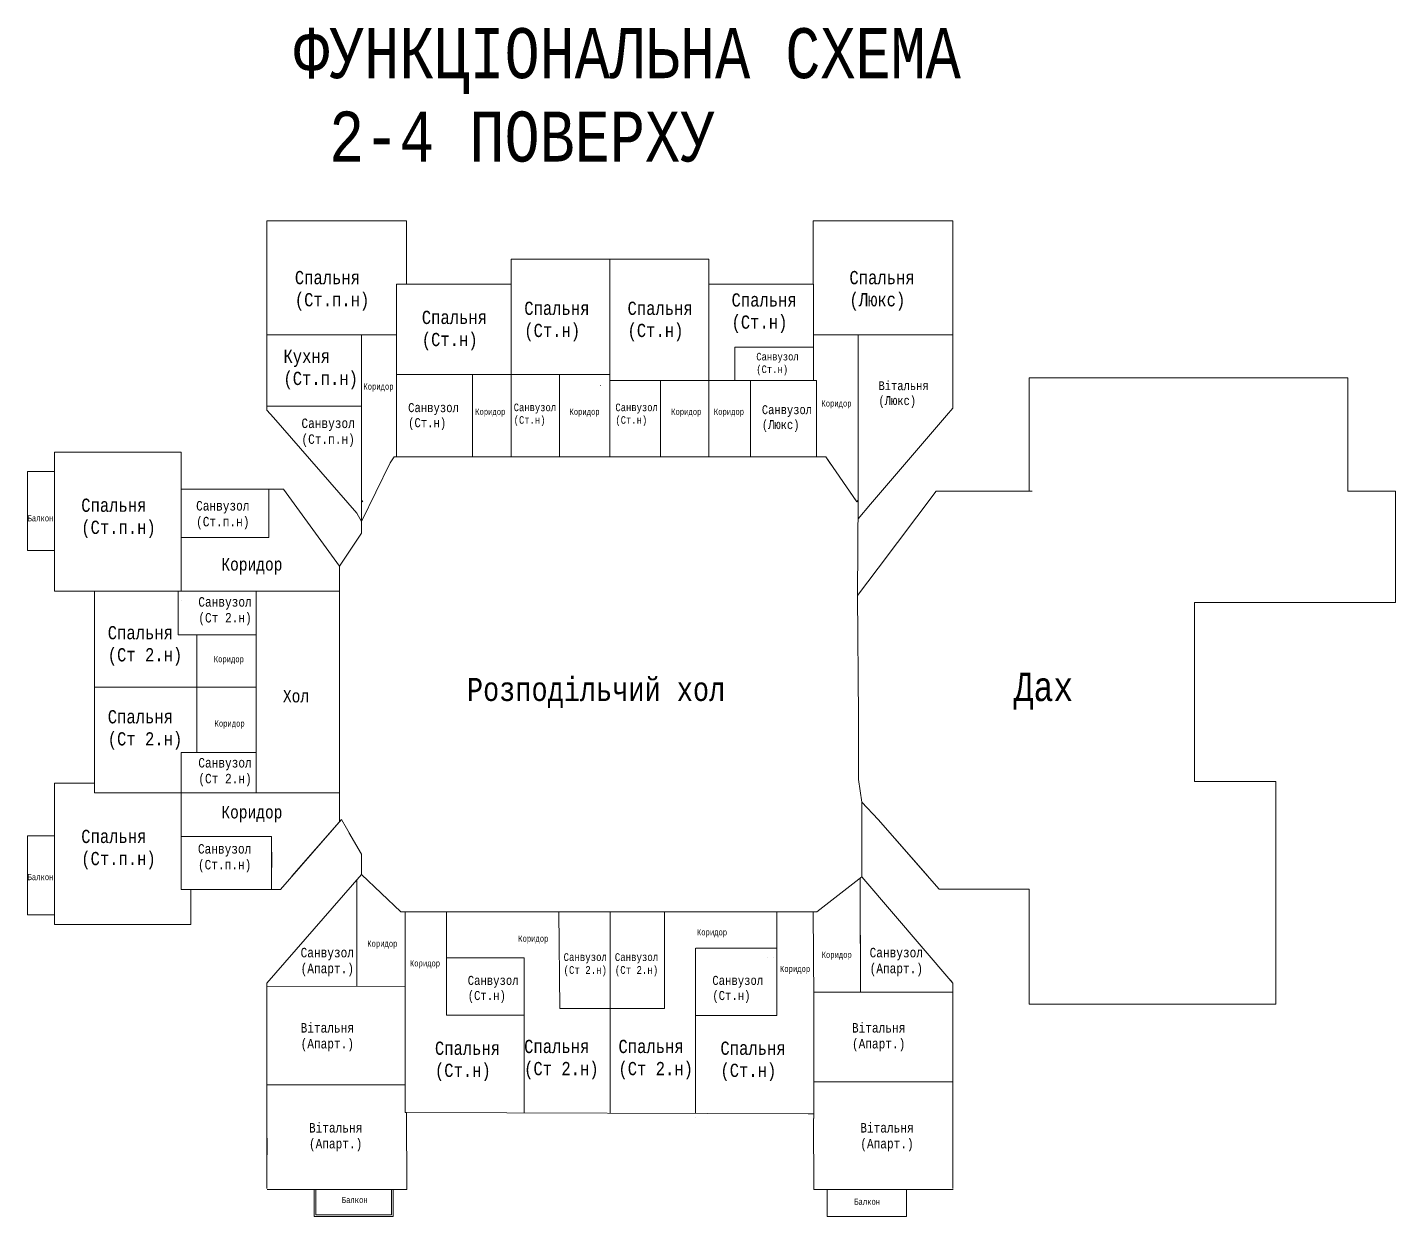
# Model space of a CAD drawing. Header units: millimetres. Extents: x -689206 to 4969298, y -1019800 to 703299.
# Drawn here: x 1505933 to 1560134, y -698141 to -651030 of the extents above; entities that cross this region are included whole.
import ezdxf

# ---------------------------------------------------------------- set-up
doc = ezdxf.new("R2010")
doc.units = ezdxf.units.MM
doc.linetypes.add('JIS_02_4.0', pattern=[5.5, 4, -1.5])
for name, color, linetype, lineweight in [('б', 231, 'Continuous', 30), ('БАЛКОН', 7, 'Continuous', 20), ('Відомість заповнення дверних та віконних прорізів', 7, 'Continuous', 5), ('несущие', 7, 'Continuous', 30), ('ПЕРЕГОРОДКИ', 252, 'Continuous', 9), ('РАЗМЕРЫ', 7, 'Continuous', 9), ('сваи', 7, 'JIS_02_4.0', 30), ('стены', 7, 'Continuous', 20)]:
    doc.layers.add(name, color=color, linetype=linetype, lineweight=lineweight)
doc.styles.add('Аннотативный', font='isocteur.ttf', dxfattribs={"width": 0.7, "height": 250})

msp = doc.modelspace()

# ---------------------------------------------------------------- linework, layer by layer
at = {"layer": 'б', "color": 18, "linetype": 'ByBlock', "lineweight": 13, "true_color": 0x000000}
for p, q in [((1505932.8, -671758.6), (1505932.8, -668618.6)), ((1505932.8, -686191.5), (1505932.8, -683051.5)), ((1520429.6, -698140.8), (1517289.6, -698140.8)), ((1540751.9, -698140.8), (1537611.9, -698140.8))]:
    msp.add_line(p, q, dxfattribs=at)
at = {"layer": 'БАЛКОН', "lineweight": 13}
for p, q in [((1505932.8, -668618.6), (1507002.8, -668618.6)), ((1507002.8, -671758.6), (1505932.8, -671758.6)), ((1505932.8, -683051.5), (1507002.8, -683051.5)), ((1507002.8, -686191.5), (1505932.8, -686191.5)), ((1517289.6, -698140.8), (1517289.6, -697070.8)), ((1517359.6, -698070.8), (1517359.6, -697070.8)), ((1520359.6, -697070.8), (1520359.6, -698070.8)), ((1520429.6, -697070.8), (1520429.6, -698140.8)), ((1537611.9, -698140.8), (1537611.9, -697070.8)), ((1540751.9, -697070.8), (1540751.9, -698140.8)), ((1520359.6, -698070.8), (1517359.6, -698070.8))]:
    msp.add_line(p, q, dxfattribs=at)
at = {"layer": 'несущие', "color": 18, "linetype": 'ByBlock', "lineweight": 13, "true_color": 0x000000}
for p, q in [((1515422.1, -658698.8), (1520950.2, -658698.8)), ((1538987, -684484.7), (1538988.9, -681727.2))]:
    msp.add_line(p, q, dxfattribs=at)
at = {"layer": 'несущие', "color": 0, "lineweight": 13}
for p, q in [((1545611.5, -664908.8), (1545611.5, -665418.8)), ((1558242.1, -664908.8), (1545611.5, -664908.8)), ((1558242.1, -669398.8), (1558242.1, -664908.8)), ((1545611.5, -665729.8), (1545611.5, -665208.8)), ((1529007.2, -667396.8), (1529007.2, -668046.2)), ((1534572.2, -667396.8), (1534572.2, -668046.2)), ((1519172.1, -670609.7), (1520298.9, -668275)), ((1520298.9, -668275), (1520456.8, -668046.2)), ((1520456.8, -668046.2), (1520552.2, -668046.2)), ((1520942.2, -668046.2), (1523442.2, -668046.2)), ((1523822.2, -668046.2), (1523901, -668046.2)), ((1525101, -668046.2), (1525222.2, -668046.2)), ((1525602.2, -668046.2), (1525730.7, -668046.2)), ((1526930.7, -668046.2), (1527012.2, -668046.2)), ((1527132.2, -668046.2), (1528632.2, -668046.2)), ((1529007.2, -668046.2), (1530887.2, -668046.2)), ((1531007.2, -668046.2), (1531142, -668046.2)), ((1532342, -668046.2), (1532412.2, -668046.2)), ((1532792.2, -668046.2), (1532877.6, -668046.2)), ((1533777.6, -668046.2), (1534192.2, -668046.2)), ((1534572.2, -668046.2), (1536991.6, -668046.2)), ((1536991.6, -668046.2), (1537072.2, -668046.2)), ((1537192.2, -668046.2), (1537292.2, -668046.2)), ((1537292.2, -668046.2), (1537557.6, -668046.2)), ((1537688.7, -668236.2), (1537557.6, -668046.2)), ((1537747.7, -668322.3), (1537688.7, -668236.2)), ((1537786.7, -668379.3), (1537747.7, -668322.3)), ((1512022.8, -670121.6), (1512022.8, -669328.8)), ((1515634.8, -669331.2), (1515632.9, -669328.8)), ((1538468.3, -669366.9), (1538468.8, -669366.5)), ((1541937.5, -669398.8), (1539639.2, -672450)), ((1545611.5, -669398.8), (1541937.5, -669398.8)), ((1545741.6, -669398.8), (1541937.5, -669398.8)), ((1560133.7, -669398.8), (1558242.1, -669398.8)), ((1507002.8, -672130.2), (1507002.8, -672070.2)), ((1520950.2, -694020.8), (1536861.3, -694070.6))]:
    msp.add_line(p, q, dxfattribs=at)
at = {"layer": 'несущие', "lineweight": 13}
for p, q in [((1507892.8, -686570.8), (1507002.8, -686570.8)), ((1507892.8, -686570.8), (1512402.8, -686570.8)), ((1545611.6, -689720.8), (1545611.6, -689122.2)), ((1542592.3, -696510.8), (1542592.3, -697020.8))]:
    msp.add_line(p, q, dxfattribs=at)
at = {"layer": 'несущие', "linetype": 'ByBlock', "lineweight": 13}
msp.add_line((1537081.5, -694070.8), (1536861.3, -694070.6), dxfattribs=at)
at = {"layer": 'ПЕРЕГОРОДКИ', "linetype": 'ByBlock', "lineweight": 13}
msp.add_line((1535501.5, -687888.6), (1535500.4, -687888.6), dxfattribs=at)
at = {"layer": 'ПЕРЕГОРОДКИ', "color": 0, "linetype": 'ByBlock', "lineweight": 13}
for p, q in [((1535620, -688444.4), (1535620.4, -687888.6)), ((1535618.9, -689788.6), (1535619.3, -689344.4))]:
    msp.add_line(p, q, dxfattribs=at)
at = {"layer": 'ПЕРЕГОРОДКИ', "color": 18, "linetype": 'ByBlock', "lineweight": 13, "true_color": 0x000000}
for p, q in [((1520959.6, -697070.8), (1520429.6, -697070.8)), ((1537611.9, -697070.8), (1537611.9, -697797.6))]:
    msp.add_line(p, q, dxfattribs=at)
at = {"layer": 'РАЗМЕРЫ', "linetype": 'ByBlock', "lineweight": 13, "ltscale": 35}
for p, q in [((1520552.2, -663206.8), (1520552.2, -661206.8)), ((1520552.2, -661206.8), (1520950.2, -661206.8)), ((1532922.2, -661206.8), (1532922.2, -668046.2)), ((1519172.1, -663206.8), (1519172.1, -670702.6)), ((1520552.2, -663206.8), (1520432.2, -663206.8)), ((1520552.2, -663716.8), (1520552.2, -663206.8)), ((1537072.2, -663206.8), (1542592.3, -663206.8)), ((1538842.3, -669762.9), (1538842.3, -663206.8)), ((1533952.2, -665016.8), (1533952.2, -663696.8)), ((1533952.2, -663696.8), (1537072.2, -663696.8)), ((1529012.2, -664776.8), (1520552.2, -664776.8)), ((1523567.5, -664776.8), (1523567.5, -668046.2)), ((1527012.2, -668046.2), (1527010.5, -664777.8)), ((1527012.2, -664776.8), (1529012.2, -664776.8)), ((1529007.2, -665396.8), (1529007.2, -665016.8)), ((1529012.2, -665016.8), (1532922.2, -665016.8)), ((1531007.2, -668046.2), (1531007.2, -665016.8)), ((1537192.2, -668046.2), (1537192.2, -665016.8)), ((1519172.1, -666041.8), (1515422.1, -666041.8)), ((1518932.1, -666041.8), (1519172.1, -666041.8)), ((1515492.8, -669328.8), (1515492.8, -671238.8)), ((1515597.5, -669328.8), (1516077.9, -669328.8)), ((1516077.9, -669328.8), (1518300.8, -672370.8)), ((1515492.8, -671238.8), (1512022.8, -671238.8)), ((1512022.8, -671238.8), (1512022.8, -673368.8)), ((1518300.8, -673058.8), (1518300.8, -672370.8)), ((1511902.1, -673368.8), (1511902.1, -675088.8)), ((1518302.1, -681348.8), (1518302.1, -673368.8)), ((1552162.4, -678036.8), (1552162.4, -673816.8)), ((1552162.4, -673816.8), (1552462.4, -673816.8)), ((1511902.1, -675088.8), (1515002.1, -675088.8)), ((1512022.8, -681348.8), (1512022.8, -679748.8)), ((1512022.8, -679748.8), (1515002.1, -679748.8)), ((1538988.9, -681727.2), (1538859.5, -680823.9)), ((1512022.8, -681348.8), (1508807.1, -681348.8)), ((1512022.8, -683076), (1515610.2, -683076)), ((1515610.2, -683076), (1515610.2, -685176)), ((1518988.2, -689014.8), (1518988.2, -684797)), ((1519172.1, -684585.8), (1520725.5, -686070.7)), ((1537202.2, -686070.7), (1538987, -684676.6)), ((1538937.5, -689244.7), (1538924.7, -684725.3)), ((1520725.5, -686070.7), (1537202.2, -686070.7)), ((1526980.8, -686070.7), (1527021.5, -689890.7)), ((1531175.1, -689890.7), (1531175.1, -686070.7)), ((1535620.4, -687888.6), (1535620.7, -687482.6)), ((1535618.9, -689788.6), (1535620.4, -687888.6)), ((1520902.9, -689398.7), (1520902.9, -694020.8)), ((1537471.5, -689244.7), (1537081.5, -689244.7)), ((1537081.5, -689244.7), (1542592.3, -689244.7)), ((1527021.5, -689890.7), (1531175.1, -689890.7)), ((1529021.5, -690130.8), (1529016.5, -689510.7)), ((1520902.9, -692924.8), (1515422.1, -692924.8)), ((1520561.5, -692925.2), (1520887.5, -692924.8)), ((1537591.5, -692805.2), (1537081.5, -692805.2)), ((1537081.5, -692805.2), (1542592.3, -692805.2)), ((1520902.9, -694020.8), (1520950.2, -694020.8))]:
    msp.add_line(p, q, dxfattribs=at)
at = {"layer": 'РАЗМЕРЫ', "lineweight": 13}
for p, q in [((1515422.1, -666190.7), (1515422.1, -663897.1)), ((1525699.2, -664778.4), (1526388.4, -664778.4)), ((1542337.3, -666408.4), (1542592.3, -666109.7)), ((1515677.1, -666483.5), (1515422.1, -666190.7)), ((1518977.7, -670272.9), (1519172.1, -670609.7)), ((1539337.3, -669923.3), (1538842.3, -670503.3)), ((1518375.2, -682405.5), (1515957.8, -685176)), ((1539639.2, -682403.5), (1542056.6, -685173.9)), ((1543020.8, -685173.9), (1542056.6, -685173.9)), ((1545611.6, -685173.9), (1543020.8, -685173.9)), ((1520902.9, -689018), (1515422.1, -689008.8))]:
    msp.add_line(p, q, dxfattribs=at)
at = {"layer": 'РАЗМЕРЫ', "linetype": 'ByBlock', "lineweight": 13}
for p, q in [((1533952.2, -665016.8), (1533952.2, -663696.8)), ((1533952.2, -663696.8), (1534206.8, -663696.8)), ((1535106.8, -663696.8), (1537072.2, -663696.8)), ((1537072.2, -663696.8), (1537072.2, -663516.8)), ((1515932.1, -666041.8), (1518932.1, -666041.8)), ((1515492.8, -671238.8), (1515492.8, -669838.8)), ((1512022.8, -671238.8), (1513894.7, -671238.8)), ((1512022.8, -671238.8), (1513894.7, -671238.8)), ((1514794.7, -671238.8), (1515492.8, -671238.8)), ((1539639.2, -672450), (1538822.6, -673534)), ((1517922.1, -673368.8), (1518302.1, -673368.8)), ((1538859.5, -680823.9), (1538861.3, -678345.2)), ((1512022.8, -685176), (1512022.8, -681348.8)), ((1517922.1, -681348.8), (1518302.1, -681348.8)), ((1539639.2, -682403.5), (1538988.9, -681727.2)), ((1512022.8, -683076), (1513894.7, -683076)), ((1512022.8, -683076), (1513894.7, -683076)), ((1512022.8, -684596), (1512022.8, -683196)), ((1514794.7, -683076), (1515319.3, -683076)), ((1514794.7, -683076), (1515610.2, -683076)), ((1515610.2, -683076), (1515612.1, -684305.5)), ((1522531.5, -690162.2), (1522531.5, -686070.7)), ((1535772.2, -686070.7), (1535141.9, -686070.7)), ((1535620.4, -686070.7), (1535620.4, -687888.6)), ((1537202.2, -686070.7), (1536972.2, -686070.7)), ((1536972.2, -686070.7), (1537065, -686070.7)), ((1535620.7, -687510.8), (1532417.3, -687508.3)), ((1522531.5, -687888.3), (1525611.5, -687888.3)), ((1522531.5, -688444.3), (1522531.5, -687888.3)), ((1535240.4, -687888.6), (1535240.4, -687888.3)), ((1535500.4, -687888.5), (1535500.4, -687888.6)), ((1535501.5, -687888.6), (1535501.5, -687888.5)), ((1522531.5, -689788.5), (1522531.5, -689344.3)), ((1522531.5, -690162.2), (1522531.5, -689788.5)), ((1535618.9, -689788.6), (1535618.6, -690170.7)), ((1525611.5, -690162.2), (1522531.5, -690162.2)), ((1535621.5, -690170.7), (1532396.8, -690170.7))]:
    msp.add_line(p, q, dxfattribs=at)
at = {"layer": 'РАЗМЕРЫ', "lineweight": 13, "ltscale": 150}
for p, q in [((1547769.4, -664908.8), (1549269.4, -664908.8)), ((1520456.8, -668046.2), (1537557.6, -668046.2)), ((1537557.6, -668046.2), (1538787, -669827.6))]:
    msp.add_line(p, q, dxfattribs=at)
at = {"layer": 'РАЗМЕРЫ', "color": 7, "lineweight": 13, "true_color": 0xffffff}
msp.add_line((1532408.6, -694194), (1532408.9, -694194), dxfattribs=at)
at = {"layer": 'сваи', "linetype": 'ByBlock', "lineweight": 13, "ltscale": 35}
msp.add_line((1518300.8, -673108.8), (1518299.6, -682492.2), dxfattribs=at)
at = {"layer": 'стены', "lineweight": 13}
for p, q in [((1515422.1, -663897.1), (1515422.1, -658698.8)), ((1520950.2, -658698.8), (1520950.2, -661206.8)), ((1537064.2, -658698.8), (1537064.2, -661206.8)), ((1537064.2, -658698.8), (1542592.3, -658698.8)), ((1542592.3, -659477.5), (1542592.3, -658698.8)), ((1542592.3, -663794.9), (1542592.3, -659206.8)), ((1525092.2, -660206.8), (1525101, -668046.2)), ((1525092.2, -660206.8), (1532657.5, -660206.8)), ((1529012.2, -660206.8), (1529012.2, -665016.8)), ((1532562.2, -660206.8), (1532922.2, -660206.8)), ((1532922.2, -661206.8), (1532922.2, -660206.8)), ((1532922.2, -661206.8), (1537064.2, -661206.8)), ((1537072.2, -663696.8), (1537072.2, -661206.8)), ((1520432.2, -663206.8), (1515422.1, -663206.8)), ((1520432.2, -663206.8), (1520280.3, -663206.8)), ((1537582.2, -663206.8), (1537734.2, -663206.8)), ((1537582.2, -663206.8), (1537734.2, -663206.8)), ((1538634.3, -663206.8), (1542082.3, -663206.8)), ((1542082.3, -663206.8), (1538634.3, -663206.8)), ((1519172.1, -663716.8), (1519172.1, -664639.6)), ((1520552.2, -668046.2), (1520552.2, -663716.8)), ((1537072.2, -665016.8), (1537072.2, -663696.8)), ((1538842.3, -663716.8), (1538842.3, -664639.8)), ((1542592.3, -663716.8), (1542592.3, -663794.9)), ((1542592.3, -666109.7), (1542592.3, -663794.9)), ((1527012.2, -665286.6), (1527012.2, -664776.8)), ((1528632.2, -664776.8), (1527012.2, -664776.8)), ((1527012.2, -665286.6), (1527012.2, -664899.5)), ((1529007.2, -665016.8), (1531165.8, -665016.8)), ((1532065.8, -665016.8), (1532412.2, -665016.8)), ((1532922.2, -665016.8), (1534072.2, -665016.8)), ((1534072.2, -665016.8), (1537192.2, -665016.8)), ((1534572.2, -665016.8), (1534572.2, -667016.8)), ((1519172.1, -665539.6), (1519172.1, -666878.2)), ((1528632.2, -665208.8), (1528632.2, -665216.8)), ((1529007.2, -665396.8), (1529007.2, -667396.8)), ((1534572.2, -667396.8), (1534572.2, -665396.8)), ((1534572.2, -667396.8), (1534572.2, -665396.8)), ((1537192.2, -665547.8), (1537192.2, -665396.8)), ((1538842.3, -665539.8), (1538842.3, -668216.8)), ((1542592.3, -665774.9), (1542592.3, -665966.3)), ((1545611.5, -665729.8), (1545611.5, -667926.8)), ((1515677.1, -666483.5), (1518977.7, -670272.9)), ((1527012.2, -668046.2), (1527012.2, -666186.6)), ((1531007.2, -666592), (1531007.2, -668046.2)), ((1537192.2, -668046.2), (1537192.2, -666447.8)), ((1542337.3, -666408.4), (1539337.3, -669923.3)), ((1534572.2, -667016.8), (1534572.2, -667396.8)), ((1507512.8, -667858.8), (1507002.8, -667858.8)), ((1507002.8, -667858.8), (1507002.8, -672070.2)), ((1507512.8, -667858.8), (1511197.8, -667858.8)), ((1511197.8, -667858.8), (1512022.8, -667858.8)), ((1512022.8, -667858.8), (1512022.8, -669328.8)), ((1519172.1, -667778.2), (1519172.1, -668216.8)), ((1519172.1, -668216.8), (1519172.1, -669762.9)), ((1538842.3, -668216.8), (1538842.3, -669762.9)), ((1545611.5, -667926.8), (1545611.5, -669398.8)), ((1515632.9, -669328.8), (1512022.8, -669328.8)), ((1538468.8, -669366.5), (1538787, -669827.6)), ((1512022.8, -669838.8), (1512022.8, -670121.6)), ((1519172.1, -669762.9), (1519227.4, -669827.6)), ((1538706.4, -669708.8), (1538787, -669825.6)), ((1538787, -669827.6), (1538842.3, -669762.9)), ((1538842.3, -669662.6), (1538822.6, -673534)), ((1560133.7, -669398.8), (1560133.7, -673816.8)), ((1512022.8, -670121.6), (1512022.8, -671238.8)), ((1507002.8, -670978), (1507002.8, -672070.2)), ((1519172.1, -670609.7), (1519172.1, -671071.7)), ((1519172.1, -671071.7), (1518300.8, -672370.8)), ((1507002.8, -672100.2), (1507002.8, -673368.8)), ((1518299.4, -673158.8), (1518302.1, -673058.8)), ((1507002.8, -673368.8), (1510713.9, -673368.8)), ((1508592.1, -681348.8), (1508592.1, -673368.8)), ((1510715.1, -673368.8), (1511512.8, -673368.8)), ((1517037.1, -673368.8), (1511512.8, -673368.8)), ((1515837.1, -673368.8), (1515002.1, -673368.8)), ((1515002.1, -675668.8), (1515002.1, -673368.8)), ((1515002.1, -673368.8), (1515002.1, -681348.8)), ((1517922.1, -673368.8), (1517037.1, -673368.8)), ((1538861.3, -678345.2), (1538822.6, -673534)), ((1511902.1, -675088.8), (1511902.1, -673748.8)), ((1512022.8, -673748.8), (1512022.1, -673748.8)), ((1512022.8, -673748.8), (1512022.1, -673748.8)), ((1552462.4, -673816.8), (1555394.5, -673816.8)), ((1555394.5, -673816.8), (1558113.7, -673816.8)), ((1558113.7, -673816.8), (1558623.7, -673816.8)), ((1560133.7, -673816.8), (1558623.7, -673816.8)), ((1518302.1, -676978.8), (1518302.1, -674718.8)), ((1512022.1, -675088.8), (1511902.1, -675088.8)), ((1512642.1, -675088.8), (1512022.1, -675088.8)), ((1512642.1, -675088.8), (1512642.1, -675649.8)), ((1513266.8, -675088.8), (1513022.1, -675088.8)), ((1514622.1, -675088.8), (1514166.8, -675088.8)), ((1512642.1, -675649.8), (1512642.1, -677168.8)), ((1508592.1, -678691.8), (1508592.1, -676025.7)), ((1515002.1, -676868.6), (1515002.1, -677848.8)), ((1515002.1, -677849), (1515002.1, -676868.8)), ((1508592.1, -677168.8), (1512642.1, -677168.8)), ((1512642.1, -677168.8), (1509102.1, -677168.8)), ((1512642.1, -677035.8), (1512642.1, -679748.8)), ((1512642.1, -677168.8), (1515002.1, -677168.8)), ((1514622.1, -677168.8), (1513022.1, -677168.8)), ((1518302.1, -680138.8), (1518302.1, -677358.8)), ((1512642.1, -678128.8), (1512642.1, -677548.8)), ((1552162.4, -680906.8), (1552162.4, -678036.8)), ((1512642.1, -679628.8), (1512642.1, -679028.8)), ((1512642.1, -679028.8), (1512642.1, -679348.8)), ((1508592.1, -680968.8), (1508592.1, -680041.8)), ((1513266.8, -679748.8), (1512022.1, -679748.8)), ((1512022.1, -679748.8), (1512022.1, -680968.8)), ((1513266.8, -679748.8), (1512892.7, -679748.8)), ((1514622.1, -679748.8), (1514166.8, -679748.8)), ((1514622.1, -679748.8), (1514166.8, -679748.8)), ((1507002.8, -681477.8), (1507002.8, -680968.8)), ((1507002.8, -680968.8), (1508592.1, -680968.8)), ((1512022.8, -681348.8), (1512022.8, -680968.8)), ((1552162.4, -680906.8), (1555394.5, -680906.8)), ((1555394.5, -680906.8), (1555394.5, -689720.8)), ((1507002.8, -685419.8), (1507002.8, -681477.8)), ((1508592.1, -681348.8), (1510715.1, -681348.8)), ((1510715.1, -681348.8), (1511512.8, -681348.8)), ((1515002.1, -681348.8), (1512022.8, -681348.8)), ((1517037.1, -681348.8), (1515002.1, -681348.8)), ((1517922.1, -681348.8), (1517037.1, -681348.8)), ((1518302.1, -681418.8), (1518302.1, -681678.8)), ((1512022.8, -683076), (1512022.8, -682903)), ((1518375.2, -682405.5), (1516402.8, -684666)), ((1518375.2, -682405.5), (1516412.5, -684654.9)), ((1519172.1, -683785.8), (1518375.2, -682405.5)), ((1519172.1, -683785.8), (1518672.1, -682919.8)), ((1539639.2, -682403.5), (1541601.9, -684652.9)), ((1539639.2, -682403.5), (1541611.6, -684663.9)), ((1512022.8, -684596), (1512022.8, -683196)), ((1519172.1, -684585.8), (1519172.1, -683785.8)), ((1519172.1, -684585.8), (1519172.1, -683785.8)), ((1519172.1, -684585.8), (1519172.1, -683785.8)), ((1538987.5, -683784.8), (1538987, -683785.8)), ((1538987, -684676.6), (1538987, -683785.8)), ((1515422.1, -688891.3), (1519172.1, -684585.8)), ((1515422.1, -688891.3), (1519172.1, -684585.8)), ((1515422.1, -688891.3), (1519172.1, -684585.8)), ((1542592.3, -688891.3), (1538987, -684676.6)), ((1507002.8, -686570.8), (1507002.8, -685419.8)), ((1512690.7, -685176), (1512022.8, -685176)), ((1512402.8, -686570.8), (1512402.8, -685176)), ((1515957.8, -685176), (1512690.7, -685176)), ((1518988.2, -687326.9), (1518988.2, -685592.1)), ((1538924.5, -687326.7), (1538924.5, -685481.6)), ((1542056.6, -685173.9), (1543020.8, -685173.9)), ((1545000.8, -685173.9), (1545611.6, -685173.9)), ((1545611.6, -686926.8), (1545611.6, -685173.9)), ((1520902.9, -686070.7), (1520902.9, -687756.5)), ((1529016.5, -689510.7), (1529016.5, -686070.7)), ((1537081.5, -689510.7), (1537065, -686070.7)), ((1545611.6, -689123.4), (1545611.6, -686926.8)), ((1520902.9, -687756.5), (1520902.9, -689398.7)), ((1532398.9, -687508.3), (1532396.8, -694056.6)), ((1525611.5, -694035.4), (1525611.5, -687888.3)), ((1515422.1, -689737.8), (1515422.1, -688891.3)), ((1515422.1, -689737.8), (1515422.1, -688891.3)), ((1515422.1, -688891.3), (1515422.1, -689737.8)), ((1542592.3, -688889.3), (1542496, -688778.8)), ((1542592.3, -689737.8), (1542592.3, -688891.3)), ((1542592.3, -689737.8), (1542592.3, -688891.3)), ((1537774.5, -689244.7), (1537471.5, -689244.7)), ((1542091.6, -689244.7), (1538674.5, -689244.7)), ((1515422.1, -689737.8), (1515422.1, -697020.8)), ((1529016.5, -689890.7), (1531175.1, -689890.7)), ((1529021.5, -694046.1), (1529021.5, -689890.7)), ((1531175.1, -689890.7), (1531175.1, -689510.7)), ((1537081.5, -689510.7), (1537081.5, -694159.6)), ((1542592.3, -689737.8), (1542592.3, -696573.2)), ((1549501.6, -689720.8), (1545611.6, -689720.8)), ((1555394.5, -689720.8), (1549501.6, -689720.8)), ((1518739.2, -692925.2), (1515941.5, -692925.2)), ((1520561.5, -692925.2), (1519639.2, -692925.2)), ((1538393.5, -692805.2), (1537591.5, -692805.2)), ((1542091.6, -692805.2), (1539293.5, -692805.2)), ((1520950.2, -694020.8), (1520959.6, -697070.8)), ((1537077.3, -694248.5), (1537081.5, -697070.8)), ((1537081.5, -694070.8), (1537081.5, -694248.5)), ((1515431.5, -695028.2), (1515431.5, -695698.7)), ((1515422.1, -695628.2), (1515422.1, -695648.8)), ((1542592.3, -695628.2), (1542592.3, -696158.8)), ((1542592.3, -696573.2), (1542592.3, -696063.2)), ((1520359.6, -697070.8), (1515431.5, -697070.8)), ((1520959.6, -697070.8), (1520140.5, -697070.8)), ((1539572.2, -697070.8), (1537081.5, -697070.8)), ((1542601.6, -697070.8), (1539572.2, -697070.8))]:
    msp.add_line(p, q, dxfattribs=at)
at = {"layer": 'стены', "color": 18, "lineweight": 13, "true_color": 0x000000}
msp.add_line((1525092.2, -661206.8), (1520950.2, -661206.8), dxfattribs=at)

# ---------------------------------------------------------------- texts
at = {"layer": 'Відомість заповнення дверних та віконних прорізів', "ltscale": 50, "insert": (1516495.6, -651061.1), "char_height": 1981.599, "width": 41013.368, "attachment_point": 1, "style": 'Аннотативный'}
msp.add_mtext('ФУНКЦІОНАЛЬНА СХЕМА\\P 2-4 ПОВЕРХУ', dxfattribs=at)
at = {"layer": 'РАЗМЕРЫ', "color": 18, "lineweight": 13, "true_color": 0x000000, "attachment_point": 1, "style": 'Аннотативный'}
for s, insert, char_height, width in [('Спальня\\P(Ст.п.н)', (1516527.5, -660679.3), 525.63, 8891.082), ('Спальня\\P(Люкс)', (1538497.5, -660679.3), 525.63, 8891.082), ('Спальня\\P(Ст.н)', (1533827.5, -661565.8), 525.63, 8891.082), ('Спальня\\P(Ст.н)', (1521557.5, -662255.8), 525.63, 8891.082), ('Спальня\\P(Ст.н)', (1525617.5, -661895.8), 525.63, 8891.082), ('Спальня\\P(Ст.н)', (1529707.5, -661895.8), 525.63, 8891.082), ('Кухня\\P(Ст.п.н)', (1516077.5, -663795.8), 525.63, 8891.082), ('Санвузол \\P(Ст.н)', (1534807.5, -663924.4), 299.37, 5063.951), ('Вітальня\\P(Люкс)', (1539647.5, -665047.6), 354.05, 5988.85), ('Коридор', (1519244.3, -665135.9), 243.29, 4115.337), ('Санвузол\\P(Ст.н)', (1521015.6, -665913.4), 358.72, 6067.779), ('Санвузол\\P(Ст.н)', (1525197.5, -665934.4), 299.37, 5063.951), ('Санвузол\\P(Ст.н)', (1529227.5, -665934.4), 299.37, 5063.951), ('Санвузол\\P(Люкс)', (1535028.1, -665998.1), 354.05, 5988.85), ('Коридор', (1537387.5, -665806.3), 243.29, 4115.337), ('Санвузол\\P(Ст.п.н)', (1516790.7, -666525.7), 376.6, 6370.181), ('Коридор', (1523674.3, -666135.9), 243.29, 4115.337), ('Коридор', (1527407.5, -666135.9), 243.29, 4115.337), ('Коридор', (1531437.5, -666135.9), 243.29, 4115.337), ('Коридор', (1533127.5, -666135.9), 243.29, 4115.337), ('Спальня\\P(Ст.п.н)', (1508067.5, -669695.8), 525.63, 8891.082), ('Санвузол\\P(Ст.п.н)', (1512617.5, -669793), 376.6, 6370.181), ('Балкон', (1505940.6, -670356.4), 243.29, 4115.337), ('Коридор', (1513617.8, -672056.7), 492.66, 8333.398), ('Санвузол\\P(Ст 2.н)', (1512706, -673600.6), 376.6, 6370.181), ('Спальня\\P(Ст 2.н)', (1509117.5, -674745.8), 525.63, 8891.082), ('Коридор', (1513317.5, -675936.3), 243.29, 4115.337), ('Розподільчий хол', (1523345, -676801.4), 911.629, 15420.394), ('Дах', (1545004.2, -676596.9), 1119.98, 18944.701), ('Хол', (1516057.1, -677276.5), 492.66, 8333.398), ('Спальня\\P(Ст 2.н)', (1509117.5, -678075.8), 525.63, 8891.082), ('Коридор', (1513347.5, -678486.3), 243.29, 4115.337), ('Санвузол\\P(Ст 2.н)', (1512706, -679973), 376.6, 6370.181), ('Коридор', (1513617.8, -681872.1), 492.66, 8333.398), ('Спальня\\P(Ст.п.н)', (1508067.5, -682815.8), 525.63, 8891.082), ('Санвузол\\P(Ст.п.н)', (1512690.7, -683383), 376.6, 6370.181), ('Балкон', (1505940.6, -684569.3), 243.29, 4115.337), ('Коридор', (1519397.5, -687206.3), 243.29, 4115.337), ('Коридор', (1525377.5, -687006.3), 243.29, 4115.337), ('Коридор', (1532457.5, -686756.3), 243.29, 4115.337), ('Санвузол\\P(Апарт.)', (1516757.5, -687493), 376.6, 6370.181), ('Санвузол\\P(Ст 2.н)', (1527173.3, -687707), 306.27, 5180.64), ('Санвузол\\P(Ст 2.н)', (1529203.3, -687707), 306.27, 5180.64), ('Коридор', (1537397.5, -687646.3), 243.29, 4115.337), ('Санвузол\\P(Апарт.)', (1539297.5, -687493), 376.6, 6370.181), ('Коридор', (1521087.5, -687986.3), 243.29, 4115.337), ('Коридор', (1535747.5, -688206.3), 243.29, 4115.337), ('Санвузол\\P(Ст.н)', (1523377.5, -688604.2), 358.72, 6067.779), ('Санвузол\\P(Ст.н)', (1533067.5, -688604.2), 358.72, 6067.779), ('Вітальня\\P(Апарт.)', (1516757.5, -690473), 376.6, 6370.181), ('Вітальня\\P(Апарт.)', (1538597.5, -690473), 376.6, 6370.181), ('Спальня\\P(Ст.н)', (1522077.5, -691205.8), 525.63, 8891.082), ('Спальня\\P(Ст 2.н)', (1525611.5, -691135.8), 525.63, 8891.082), ('Спальня\\P(Ст 2.н)', (1529347.5, -691135.8), 525.63, 8891.082), ('Спальня\\P(Ст.н)', (1533387.5, -691205.8), 525.63, 8891.082), ('Вітальня\\P(Апарт.)', (1517087.5, -694433), 376.6, 6370.181), ('Вітальня\\P(Апарт.)', (1538927.5, -694433), 376.6, 6370.181), ('Балкон', (1518387.5, -697359.3), 243.29, 4115.337), ('Балкон', (1538687.5, -697429.3), 243.29, 4115.337)]:
    msp.add_mtext(s, dxfattribs=dict(at, insert=insert, char_height=char_height, width=width))

doc.saveas('drawing.dxf')
